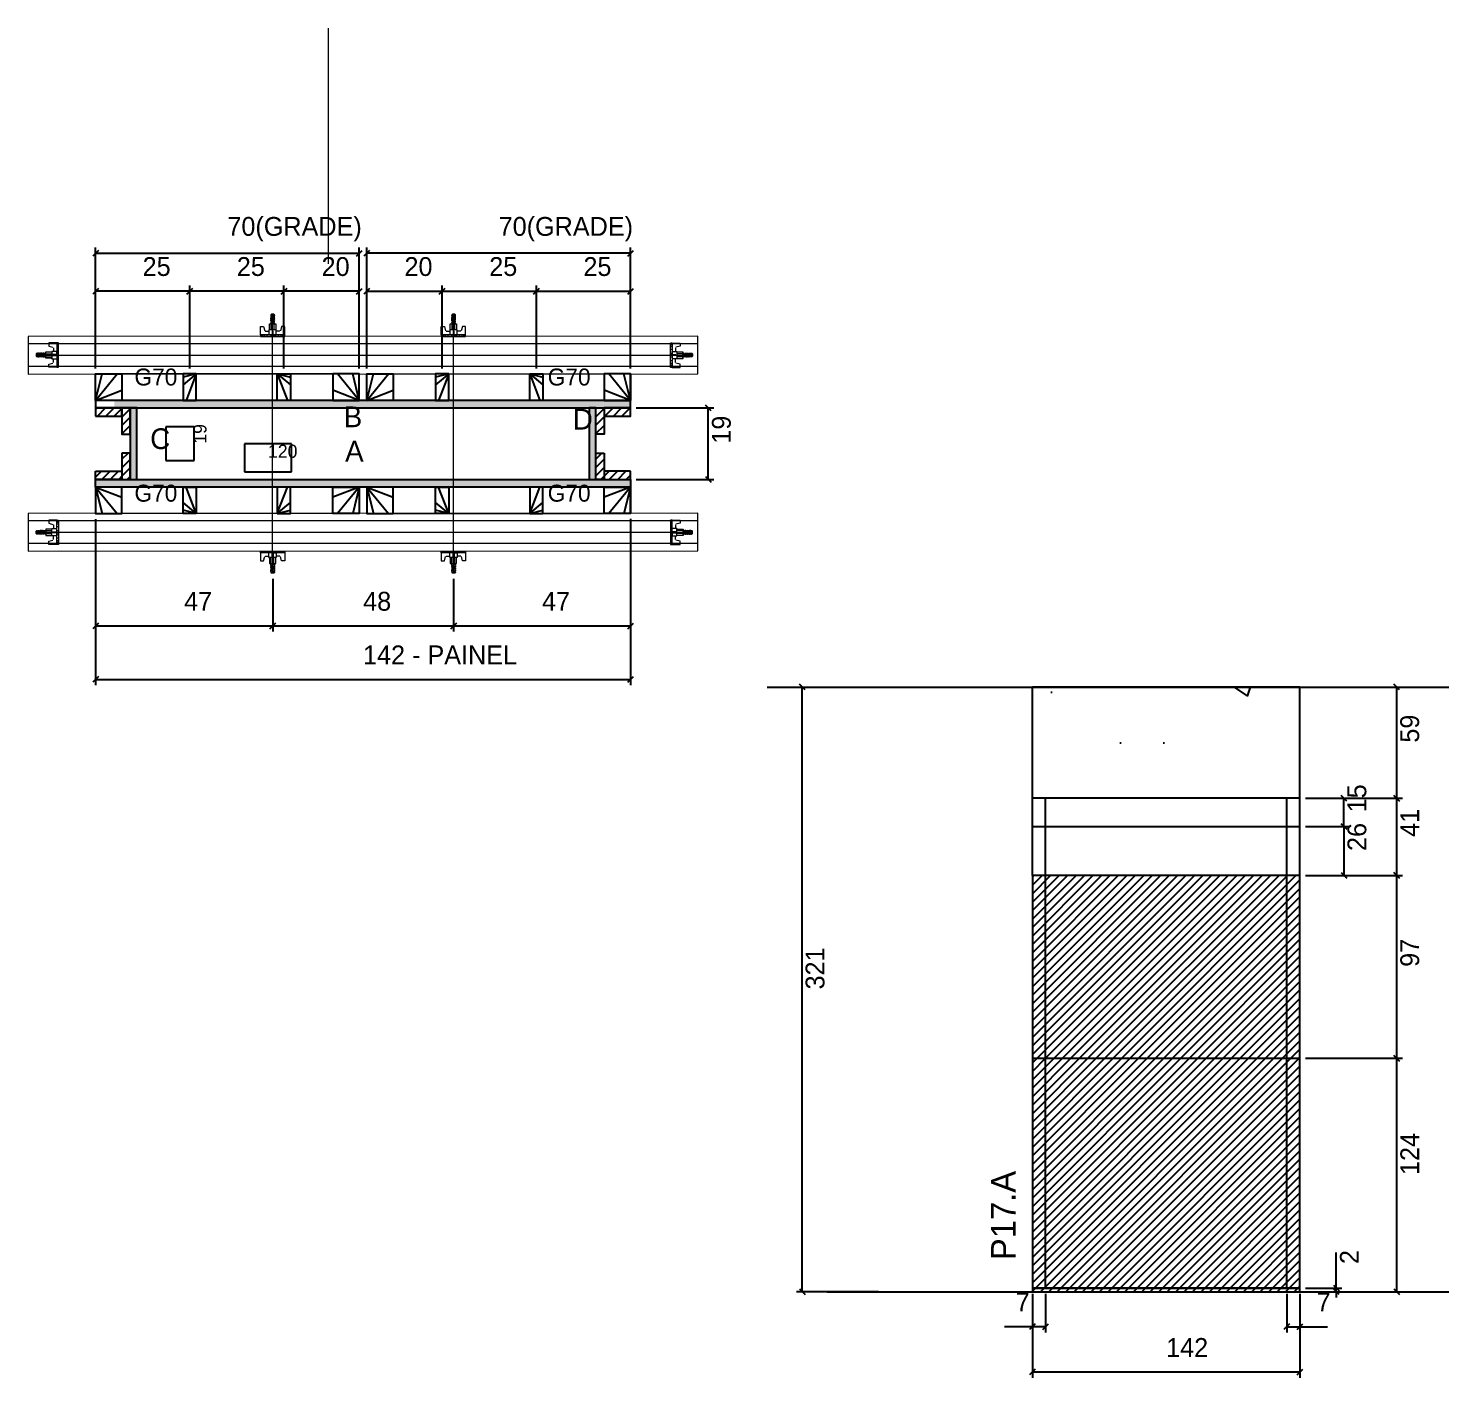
# Model space of a CAD drawing. Header units: metres. Extents: x 4452 to 5860, y 7548 to 8264.
# Drawn here: x 4452 to 5202, y 7548 to 8264 of the extents above; entities that cross this region are included whole.
import ezdxf

# ---------------------------------------------------------------- set-up
doc = ezdxf.new("R2010")
doc.units = ezdxf.units.M
for name, color, linetype in [('CHAPA', 7, 'Continuous'), ('COTA', 7, 'Continuous'), ('Hachura', 7, 'Continuous'), ('Madeira', 7, 'Continuous'), ('MEIO_PONT', 7, 'Continuous'), ('NIVEL 2° PAV.', 7, 'Continuous'), ('Nível', 7, 'Continuous'), ('Painéis', 7, 'Continuous'), ('Perfil Metálico', 7, 'Continuous'), ('SARR_2.2x7', 7, 'Continuous'), ('SARRAFO', 7, 'Continuous'), ('Texto Seção', 7, 'Continuous'), ('TEXTO_GERAL', 7, 'Continuous')]:
    doc.layers.add(name, color=color, linetype=linetype)

msp = doc.modelspace()

# ---------------------------------------------------------------- hatches: boundary and pattern name
at = {"layer": 'COTA'}
h = msp.add_hatch(dxfattribs=at)
h.set_pattern_fill('AR-CONC')
h.paths.add_polyline_path([(4985.03, 7914.52), (4985.03, 7855.52), (5127.03, 7855.52), (5127.03, 7914.52), (4985.03, 7914.52)])
at = {"layer": 'Hachura'}
h = msp.add_hatch(dxfattribs=at)
h.set_pattern_fill('ANSI31')
h.paths.add_polyline_path([(4501.69, 8062.72), (4501.69, 8058.32), (4487.69, 8058.32), (4487.69, 8062.72), (4501.69, 8062.72)])
h = msp.add_hatch(color=7, dxfattribs=at)
h.dxf.hatch_style = 1
h.paths.add_polyline_path([(4771.69, 8062.72), (4771.69, 8066.72), (4497.69, 8066.72), (4497.69, 8062.72), (4771.69, 8062.72)])
h = msp.add_hatch(dxfattribs=at)
h.set_pattern_fill('ANSI31')
h.paths.add_polyline_path([(4506.09, 8048.72), (4501.69, 8048.72), (4501.69, 8062.72), (4506.09, 8062.72), (4506.09, 8048.72)])
h = msp.add_hatch(color=7, dxfattribs=at)
h.dxf.hatch_style = 1
h.paths.add_polyline_path([(4506.09, 8024.72), (4509.69, 8024.72), (4509.69, 8062.72), (4506.09, 8062.72), (4506.09, 8024.72)])
h = msp.add_hatch(color=7, dxfattribs=at)
h.dxf.hatch_style = 1
h.paths.add_polyline_path([(4749.69, 8024.72), (4753.29, 8024.72), (4753.29, 8062.72), (4749.69, 8062.72), (4749.69, 8024.72)])
h = msp.add_hatch(dxfattribs=at)
h.set_pattern_fill('ANSI31')
h.paths.add_polyline_path([(4753.29, 8048.72), (4757.69, 8048.72), (4757.69, 8062.72), (4753.29, 8062.72), (4753.29, 8048.72)])
h = msp.add_hatch(dxfattribs=at)
h.set_pattern_fill('ANSI31')
h.paths.add_polyline_path([(4771.69, 8062.72), (4771.69, 8058.32), (4757.69, 8058.32), (4757.69, 8062.72), (4771.69, 8062.72)])
h = msp.add_hatch(dxfattribs=at)
h.set_pattern_fill('ANSI31')
h.paths.add_polyline_path([(4506.09, 8024.72), (4501.69, 8024.72), (4501.69, 8038.72), (4506.09, 8038.72), (4506.09, 8024.72)])
h = msp.add_hatch(dxfattribs=at)
h.set_pattern_fill('ANSI31')
h.paths.add_polyline_path([(4753.29, 8024.72), (4757.69, 8024.72), (4757.69, 8038.72), (4753.29, 8038.72), (4753.29, 8024.72)])
h = msp.add_hatch(dxfattribs=at)
h.set_pattern_fill('ANSI31')
h.paths.add_polyline_path([(4501.69, 8024.72), (4501.69, 8029.12), (4487.69, 8029.12), (4487.69, 8024.72), (4501.69, 8024.72)])
h = msp.add_hatch(color=7, dxfattribs=at)
h.dxf.hatch_style = 1
h.paths.add_polyline_path([(4771.69, 8024.72), (4771.69, 8020.72), (4487.69, 8020.72), (4487.69, 8024.72), (4771.69, 8024.72)])
h = msp.add_hatch(dxfattribs=at)
h.set_pattern_fill('ANSI31')
h.paths.add_polyline_path([(4757.69, 8024.72), (4757.69, 8029.12), (4771.69, 8029.12), (4771.69, 8024.72), (4757.69, 8024.72)])
h = msp.add_hatch(dxfattribs=at)
h.set_pattern_fill('ANSI31')
h.paths.add_polyline_path([(5127.03, 7717.52), (5127.03, 7814.52), (4985.03, 7814.52), (4985.03, 7717.52), (5127.03, 7717.52)])
h = msp.add_hatch(dxfattribs=at)
h.set_pattern_fill('ANSI31')
h.paths.add_polyline_path([(5127.03, 7717.52), (4985.03, 7717.52), (4985.03, 7593.52), (5127.03, 7593.52), (5127.03, 7717.52)])

# ---------------------------------------------------------------- linework, layer by layer
at = {"layer": 'CHAPA', "color": 1, "lineweight": 25}
for points in [[(4771.69, 8062.72), (4771.69, 8066.72), (4487.69, 8066.72), (4487.69, 8062.72)], [(4506.09, 8024.72), (4509.69, 8024.72), (4509.69, 8062.72), (4506.09, 8062.72)], [(4749.69, 8024.72), (4753.29, 8024.72), (4753.29, 8062.72), (4749.69, 8062.72)], [(4771.69, 8024.72), (4771.69, 8020.72), (4487.69, 8020.72), (4487.69, 8024.72)]]:
    msp.add_lwpolyline(points, close=True, dxfattribs=at)
at = {"layer": 'COTA', "color": 0, "lineweight": 25}
for p, q in [((4489.19, 8146.34), (4486.19, 8143.34)), ((4626.19, 8143.34), (4629.19, 8146.34)), ((4633.19, 8146.34), (4630.19, 8143.34)), ((4770.19, 8143.34), (4773.19, 8146.34)), ((4489.19, 8126.15), (4486.19, 8123.15)), ((4539.19, 8126.15), (4536.19, 8123.15)), ((4536.19, 8123.15), (4539.19, 8126.15)), ((4589.19, 8126.15), (4586.19, 8123.15)), ((4586.19, 8123.15), (4589.19, 8126.15)), ((4626.19, 8123.15), (4629.19, 8126.15)), ((4633.19, 8126.15), (4630.19, 8123.15)), ((4670.19, 8123.15), (4673.19, 8126.15)), ((4673.19, 8126.15), (4670.19, 8123.15)), ((4720.19, 8123.15), (4723.19, 8126.15)), ((4723.19, 8126.15), (4720.19, 8123.15)), ((4770.19, 8123.15), (4773.19, 8126.15)), ((4814.49, 8061.22), (4811.49, 8064.22)), ((4811.49, 8026.22), (4814.49, 8023.22)), ((4489.19, 7948.48), (4486.19, 7945.48)), ((4580.26, 7945.48), (4583.26, 7948.48)), ((4583.26, 7948.48), (4580.26, 7945.48)), ((4679.26, 7948.48), (4676.26, 7945.48)), ((4676.26, 7945.48), (4679.26, 7948.48)), ((4770.19, 7945.48), (4773.19, 7948.48)), ((4489.19, 7920.06), (4486.19, 7917.06)), ((4770.19, 7917.06), (4773.19, 7920.06)), ((5179.95, 7913.02), (5176.95, 7916.02)), ((5176.95, 7857.02), (5179.95, 7854.02)), ((5179.95, 7813.02), (5176.95, 7816.02)), ((5176.95, 7719.02), (5179.95, 7716.02)), ((5179.95, 7716.02), (5176.95, 7719.02)), ((5144.79, 7597.02), (5147.79, 7594.02)), ((5147.79, 7592.02), (5144.79, 7595.02)), ((5176.95, 7595.02), (5179.95, 7592.02)), ((4986.53, 7576.51), (4983.53, 7573.51)), ((4990.53, 7573.51), (4993.53, 7576.51)), ((5121.53, 7576.51), (5118.53, 7573.51)), ((5125.53, 7573.51), (5128.53, 7576.51)), ((4986.53, 7552.41), (4983.53, 7549.41)), ((5125.53, 7549.41), (5128.53, 7552.41))]:
    msp.add_line(p, q, dxfattribs=at)
at = {"layer": 'COTA', "color": 241, "lineweight": 25}
for p, q in [((4487.69, 8083.71), (4487.69, 8147.84)), ((4487.69, 8144.84), (4627.69, 8144.84)), ((4627.69, 8083.69), (4627.69, 8147.84)), ((4631.69, 8083.69), (4631.69, 8147.84)), ((4771.69, 8144.84), (4631.69, 8144.84)), ((4771.69, 8083.71), (4771.69, 8147.84)), ((4487.69, 8083.71), (4487.69, 8127.65)), ((4537.69, 8124.65), (4487.69, 8124.65)), ((4537.69, 8083.72), (4537.69, 8127.65)), ((4537.69, 8083.72), (4537.69, 8127.65)), ((4587.69, 8124.65), (4537.69, 8124.65)), ((4587.69, 8083.72), (4587.69, 8127.65)), ((4587.69, 8083.72), (4587.69, 8127.65)), ((4627.69, 8124.65), (4587.69, 8124.65)), ((4627.69, 8083.72), (4627.69, 8127.65)), ((4631.69, 8083.72), (4631.69, 8127.65)), ((4631.69, 8124.65), (4671.69, 8124.65)), ((4671.69, 8083.72), (4671.69, 8127.65)), ((4671.69, 8083.72), (4671.69, 8127.65)), ((4671.69, 8124.65), (4721.69, 8124.65)), ((4721.69, 8083.72), (4721.69, 8127.65)), ((4721.69, 8083.72), (4721.69, 8127.65)), ((4721.69, 8124.65), (4771.69, 8124.65)), ((4771.69, 8083.71), (4771.69, 8127.65)), ((4774.69, 8062.72), (4815.99, 8062.72)), ((4812.99, 8024.72), (4812.99, 8062.72)), ((4774.69, 8024.72), (4815.99, 8024.72)), ((4487.69, 8003.73), (4487.69, 7915.56)), ((4487.69, 8003.72), (4487.69, 7943.98)), ((4771.69, 8003.77), (4771.69, 7915.56)), ((4771.69, 8003.72), (4771.69, 7943.98)), ((4581.76, 7971.95), (4581.76, 7943.98)), ((4581.76, 7971.95), (4581.76, 7943.98)), ((4677.76, 7971.95), (4677.76, 7943.98)), ((4677.76, 7971.95), (4677.76, 7943.98)), ((4487.69, 7946.98), (4581.76, 7946.98)), ((4581.76, 7946.98), (4677.76, 7946.98)), ((4677.76, 7946.98), (4771.69, 7946.98)), ((4487.69, 7918.56), (4771.69, 7918.56)), ((5127.03, 7914.52), (4985.03, 7914.52)), ((4985.03, 7855.52), (4985.03, 7914.52)), ((5127.03, 7855.52), (5127.03, 7914.52))]:
    msp.add_line(p, q, dxfattribs=at)
at = {"layer": 'COTA', "color": 180, "lineweight": 25}
for p, q in [((4540.09, 8052.72), (4525.09, 8052.72)), ((4525.09, 8052.72), (4525.09, 8034.72)), ((4540.09, 8034.72), (4540.09, 8052.72)), ((4591.75, 8043.72), (4566.75, 8043.72)), ((4566.75, 8043.72), (4566.75, 8028.72)), ((4591.75, 8028.72), (4591.75, 8043.72)), ((4525.09, 8034.72), (4540.09, 8034.72)), ((4566.75, 8028.72), (4591.75, 8028.72))]:
    msp.add_line(p, q, dxfattribs=at)
at = {"layer": 'COTA', "color": 4, "lineweight": 25}
for p, q in [((5130.03, 7914.52), (5181.45, 7914.52)), ((5178.45, 7855.52), (5178.45, 7914.52)), ((5130.03, 7855.52), (5181.45, 7855.52)), ((5130.03, 7814.52), (5181.45, 7814.52)), ((5178.45, 7717.52), (5178.45, 7814.52)), ((5130.03, 7717.52), (5181.45, 7717.52)), ((5130.03, 7717.52), (5181.45, 7717.52)), ((5178.45, 7593.52), (5178.45, 7717.52)), ((5146.29, 7595.52), (5146.29, 7614.33)), ((4985.03, 7592.52), (4985.03, 7547.91)), ((4985.03, 7590.52), (4985.03, 7572.01)), ((4992.03, 7592.52), (4992.03, 7572.01)), ((5120.03, 7592.52), (5120.03, 7572.01)), ((5127.03, 7592.52), (5127.03, 7547.91)), ((5127.03, 7590.52), (5127.03, 7572.01)), ((5130.03, 7595.52), (5149.29, 7595.52)), ((5130.03, 7593.52), (5149.29, 7593.52)), ((5130.03, 7593.52), (5181.45, 7593.52)), ((5146.29, 7593.52), (5146.29, 7595.52)), ((5146.29, 7593.52), (5146.29, 7590.52)), ((4985.03, 7575.01), (4970.3, 7575.01)), ((4992.03, 7575.01), (4985.03, 7575.01)), ((5120.03, 7575.01), (5127.03, 7575.01)), ((5127.03, 7575.01), (5141.76, 7575.01)), ((5127.03, 7550.91), (4985.03, 7550.91))]:
    msp.add_line(p, q, dxfattribs=at)
at = {"layer": 'Hachura', "color": 0, "lineweight": 9}
for p, q in [((4575.23, 8101.59), (4575.23, 8105.85)), ((4575.23, 8105.85), (4576.91, 8105.85)), ((4576.91, 8105.85), (4577.49, 8103.64)), ((4580.01, 8107.4), (4583.36, 8107.4)), ((4580.01, 8104.17), (4580.01, 8107.4)), ((4580.01, 8107.33), (4583.36, 8107.33)), ((4581.3, 8112.17), (4580.62, 8111.83)), ((4582.79, 8111.75), (4580.62, 8110.67)), ((4582.79, 8110.59), (4580.62, 8109.51)), ((4582.79, 8109.43), (4580.62, 8108.35)), ((4580.68, 8111.6), (4581.81, 8112.17)), ((4580.68, 8110.44), (4582.82, 8111.51)), ((4580.68, 8109.28), (4582.82, 8110.35)), ((4580.68, 8108.12), (4582.82, 8109.19)), ((4580.78, 8112.17), (4581.1, 8112.49)), ((4581.04, 8112.17), (4580.78, 8112.04)), ((4580.78, 8111.52), (4582.07, 8112.17)), ((4580.78, 8112.17), (4582.72, 8112.17)), ((4582.71, 8111.85), (4580.78, 8110.88)), ((4582.71, 8111.85), (4580.78, 8110.88)), ((4580.78, 8111.52), (4580.78, 8110.88)), ((4580.78, 8110.36), (4582.71, 8111.33)), ((4582.71, 8110.69), (4580.78, 8109.72)), ((4580.78, 8109.72), (4580.78, 8110.36)), ((4580.78, 8109.2), (4582.71, 8110.17)), ((4582.71, 8109.53), (4580.78, 8108.56)), ((4580.78, 8108.99), (4580.78, 8109.2)), ((4580.78, 8108.04), (4582.71, 8109.01)), ((4580.78, 8108.99), (4580.78, 8108.56)), ((4582.71, 8108.36), (4580.78, 8107.4)), ((4580.78, 8108.04), (4580.78, 8107.4)), ((4580.78, 8107.4), (4580.78, 8104.17)), ((4582.39, 8112.49), (4581.1, 8112.49)), ((4581.55, 8107.4), (4582.82, 8108.03)), ((4581.81, 8107.4), (4582.71, 8107.85)), ((4582.33, 8107.4), (4582.33, 8104.17)), ((4582.72, 8112.17), (4582.39, 8112.49)), ((4582.71, 8111.85), (4582.71, 8112.17)), ((4582.71, 8110.69), (4582.71, 8111.33)), ((4582.71, 8109.53), (4582.71, 8110.17)), ((4582.71, 8109.96), (4582.71, 8110.17)), ((4582.71, 8108.36), (4582.71, 8109.01)), ((4582.71, 8107.4), (4582.71, 8107.85)), ((4583.36, 8107.4), (4583.36, 8104.17)), ((4586.45, 8105.85), (4585.87, 8103.64)), ((4588.13, 8105.85), (4586.45, 8105.85)), ((4588.13, 8100.69), (4588.13, 8105.83)), ((4671.23, 8101.59), (4671.23, 8105.85)), ((4671.23, 8105.85), (4672.91, 8105.85)), ((4672.91, 8105.85), (4673.49, 8103.64)), ((4676.01, 8107.4), (4679.36, 8107.4)), ((4676.01, 8104.17), (4676.01, 8107.4)), ((4676.01, 8107.33), (4679.36, 8107.33)), ((4677.3, 8112.17), (4676.62, 8111.83)), ((4678.79, 8111.75), (4676.62, 8110.67)), ((4678.79, 8110.59), (4676.62, 8109.51)), ((4678.79, 8109.43), (4676.62, 8108.35)), ((4676.68, 8111.6), (4677.81, 8112.17)), ((4676.68, 8110.44), (4678.82, 8111.51)), ((4676.68, 8109.28), (4678.82, 8110.35)), ((4676.68, 8108.12), (4678.82, 8109.19)), ((4676.78, 8112.17), (4677.1, 8112.49)), ((4677.04, 8112.17), (4676.78, 8112.04)), ((4676.78, 8111.52), (4678.07, 8112.17)), ((4676.78, 8112.17), (4678.72, 8112.17)), ((4678.71, 8111.85), (4676.78, 8110.88)), ((4678.71, 8111.85), (4676.78, 8110.88)), ((4676.78, 8111.52), (4676.78, 8110.88)), ((4676.78, 8110.36), (4678.71, 8111.33)), ((4678.71, 8110.69), (4676.78, 8109.72)), ((4676.78, 8109.72), (4676.78, 8110.36)), ((4676.78, 8109.2), (4678.71, 8110.17)), ((4678.71, 8109.53), (4676.78, 8108.56)), ((4676.78, 8108.99), (4676.78, 8109.2)), ((4676.78, 8108.04), (4678.71, 8109.01)), ((4676.78, 8108.99), (4676.78, 8108.56)), ((4678.71, 8108.36), (4676.78, 8107.4)), ((4676.78, 8108.04), (4676.78, 8107.4)), ((4676.78, 8107.4), (4676.78, 8104.17)), ((4678.39, 8112.49), (4677.1, 8112.49)), ((4677.55, 8107.4), (4678.82, 8108.03)), ((4677.81, 8107.4), (4678.71, 8107.85)), ((4678.33, 8107.4), (4678.33, 8104.17)), ((4678.72, 8112.17), (4678.39, 8112.49)), ((4678.71, 8111.85), (4678.71, 8112.17)), ((4678.71, 8110.69), (4678.71, 8111.33)), ((4678.71, 8109.53), (4678.71, 8110.17)), ((4678.71, 8109.96), (4678.71, 8110.17)), ((4678.71, 8108.36), (4678.71, 8109.01)), ((4678.71, 8107.4), (4678.71, 8107.85)), ((4679.36, 8107.4), (4679.36, 8104.17)), ((4682.45, 8105.85), (4681.87, 8103.64)), ((4684.13, 8105.85), (4682.45, 8105.85)), ((4684.13, 8100.69), (4684.13, 8105.83)), ((4588.13, 8101.59), (4575.23, 8101.59)), ((4575.23, 8101.59), (4575.23, 8100.69)), ((4575.23, 8100.69), (4588.13, 8100.69)), ((4575.37, 8101.61), (4575.37, 8100.68)), ((4575.58, 8101.61), (4575.58, 8100.68)), ((4575.92, 8101.61), (4575.92, 8100.68)), ((4576.19, 8100.69), (4584, 8100.69)), ((4576.38, 8101.61), (4576.38, 8100.68)), ((4577.22, 8101.61), (4577.22, 8100.68)), ((4577.8, 8103.4), (4579.75, 8103.4)), ((4578.66, 8101.61), (4578.66, 8100.69)), ((4583.62, 8104.17), (4579.75, 8104.17)), ((4579.75, 8104.17), (4579.75, 8101.59)), ((4579.75, 8104.17), (4580.01, 8104.17)), ((4579.75, 8104.17), (4580.01, 8104.17)), ((4580.71, 8101.47), (4580.71, 8101.03)), ((4581.48, 8103.59), (4581.48, 8101.59)), ((4581.68, 8101.59), (4583.62, 8101.59)), ((4581.69, 8101.59), (4581.69, 8100.69)), ((4581.99, 8101.59), (4581.99, 8103.59)), ((4582.97, 8101.59), (4582.33, 8101.59)), ((4582.64, 8101.27), (4582.64, 8101.48)), ((4582.64, 8100.84), (4582.64, 8101.27)), ((4588.13, 8101.59), (4582.97, 8101.59)), ((4583.62, 8101.59), (4583.62, 8104.17)), ((4585.56, 8103.4), (4583.62, 8103.4)), ((4584.72, 8101.61), (4584.72, 8100.68)), ((4586.14, 8101.61), (4586.14, 8100.68)), ((4586.98, 8101.61), (4586.98, 8100.68)), ((4587.44, 8101.61), (4587.44, 8100.68)), ((4587.78, 8101.61), (4587.78, 8100.68)), ((4587.99, 8101.61), (4587.99, 8100.68)), ((4684.13, 8101.59), (4671.23, 8101.59)), ((4671.23, 8101.59), (4671.23, 8100.69)), ((4671.23, 8100.69), (4684.13, 8100.69)), ((4671.37, 8101.61), (4671.37, 8100.68)), ((4671.58, 8101.61), (4671.58, 8100.68)), ((4671.92, 8101.61), (4671.92, 8100.68)), ((4672.19, 8100.69), (4680, 8100.69)), ((4672.38, 8101.61), (4672.38, 8100.68)), ((4673.22, 8101.61), (4673.22, 8100.68)), ((4673.8, 8103.4), (4675.75, 8103.4)), ((4674.66, 8101.61), (4674.66, 8100.69)), ((4679.62, 8104.17), (4675.75, 8104.17)), ((4675.75, 8104.17), (4675.75, 8101.59)), ((4675.75, 8104.17), (4676.01, 8104.17)), ((4675.75, 8104.17), (4676.01, 8104.17)), ((4676.71, 8101.47), (4676.71, 8101.03)), ((4677.48, 8103.59), (4677.48, 8101.59)), ((4677.68, 8101.59), (4679.62, 8101.59)), ((4677.69, 8101.59), (4677.69, 8100.69)), ((4677.99, 8101.59), (4677.99, 8103.59)), ((4678.97, 8101.59), (4678.33, 8101.59)), ((4678.64, 8101.27), (4678.64, 8101.48)), ((4678.64, 8100.84), (4678.64, 8101.27)), ((4684.13, 8101.59), (4678.97, 8101.59)), ((4679.62, 8101.59), (4679.62, 8104.17)), ((4681.56, 8103.4), (4679.62, 8103.4)), ((4680.72, 8101.61), (4680.72, 8100.68)), ((4682.14, 8101.61), (4682.14, 8100.68)), ((4682.98, 8101.61), (4682.98, 8100.68)), ((4683.44, 8101.61), (4683.44, 8100.68)), ((4683.78, 8101.61), (4683.78, 8100.68)), ((4683.99, 8101.61), (4683.99, 8100.68)), ((4456.53, 8091.76), (4456.2, 8091.43)), ((4456.2, 8091.43), (4456.2, 8090.14)), ((4456.53, 8089.82), (4456.53, 8091.76)), ((4456.85, 8091.75), (4456.53, 8091.75)), ((4457.17, 8089.82), (4456.53, 8091.11)), ((4457.09, 8089.72), (4456.53, 8090.85)), ((4456.85, 8091.75), (4457.82, 8089.82)), ((4456.85, 8091.75), (4457.82, 8089.82)), ((4456.94, 8091.83), (4458.02, 8089.66)), ((4458.25, 8089.72), (4457.18, 8091.86)), ((4458.01, 8091.75), (4457.36, 8091.75)), ((4458.33, 8089.82), (4457.36, 8091.75)), ((4458.01, 8091.75), (4458.98, 8089.82)), ((4458.1, 8091.83), (4459.18, 8089.66)), ((4459.41, 8089.72), (4458.34, 8091.86)), ((4459.17, 8091.75), (4458.52, 8091.75)), ((4459.49, 8089.82), (4458.52, 8091.75)), ((4458.74, 8091.75), (4458.52, 8091.75)), ((4459.17, 8091.75), (4460.14, 8089.82)), ((4459.26, 8091.83), (4460.35, 8089.66)), ((4460.57, 8089.72), (4459.5, 8091.86)), ((4460.33, 8091.75), (4459.69, 8091.75)), ((4460.65, 8089.82), (4459.69, 8091.75)), ((4460.33, 8091.75), (4461.3, 8089.82)), ((4461.3, 8090.59), (4460.66, 8091.86)), ((4461.3, 8090.85), (4460.85, 8091.75)), ((4461.3, 8091.75), (4460.85, 8091.75)), ((4461.3, 8089.04), (4461.3, 8092.4)), ((4461.3, 8092.4), (4464.52, 8092.4)), ((4461.3, 8091.37), (4464.52, 8091.37)), ((4461.37, 8089.04), (4461.37, 8092.4)), ((4462.85, 8097.17), (4462.85, 8095.49)), ((4462.85, 8095.49), (4465.06, 8094.91)), ((4468.01, 8097.17), (4462.87, 8097.17)), ((4464.52, 8092.66), (4464.52, 8088.79)), ((4467.1, 8092.66), (4464.52, 8092.66)), ((4467.1, 8091.03), (4465.1, 8091.03)), ((4465.3, 8094.6), (4465.3, 8092.66)), ((4467.08, 8097.03), (4468.01, 8097.03)), ((4467.08, 8096.82), (4468.01, 8096.82)), ((4467.08, 8096.48), (4468.01, 8096.48)), ((4467.08, 8096.02), (4468.01, 8096.02)), ((4467.08, 8095.18), (4468.01, 8095.18)), ((4467.08, 8093.76), (4468.01, 8093.76)), ((4467.1, 8097.17), (4467.1, 8084.27)), ((4467.1, 8097.17), (4467.1, 8092.01)), ((4467.1, 8090.72), (4467.1, 8092.66)), ((4467.1, 8092.01), (4467.1, 8091.37)), ((4467.1, 8090.73), (4468.01, 8090.73)), ((4467.42, 8091.68), (4467.21, 8091.68)), ((4467.86, 8091.68), (4467.42, 8091.68)), ((4468.01, 8084.27), (4468.01, 8097.17)), ((4468.01, 8085.23), (4468.01, 8093.04)), ((4792.84, 8084.25), (4792.84, 8097.14)), ((4792.84, 8097.14), (4797.98, 8097.14)), ((4793.76, 8097.01), (4792.84, 8097.01)), ((4793.76, 8096.8), (4792.84, 8096.8)), ((4793.76, 8096.46), (4792.84, 8096.46)), ((4793.76, 8096), (4792.84, 8096)), ((4793.76, 8095.15), (4792.84, 8095.15)), ((4793.76, 8093.74), (4792.84, 8093.74)), ((4792.84, 8085.2), (4792.84, 8093.02)), ((4793.75, 8090.7), (4792.84, 8090.7)), ((4792.99, 8091.66), (4793.43, 8091.66)), ((4793.43, 8091.66), (4793.64, 8091.66)), ((4793.75, 8097.15), (4793.75, 8084.25)), ((4793.75, 8097.15), (4793.75, 8091.99)), ((4793.75, 8090.7), (4793.75, 8092.63)), ((4793.75, 8092.63), (4796.32, 8092.63)), ((4793.75, 8091.99), (4793.75, 8091.34)), ((4793.75, 8091.01), (4795.74, 8091.01)), ((4795.55, 8094.58), (4795.55, 8092.63)), ((4798, 8095.47), (4795.79, 8094.89)), ((4796.32, 8092.63), (4796.32, 8088.76)), ((4799.55, 8092.38), (4796.32, 8092.38)), ((4799.55, 8091.34), (4796.32, 8091.34)), ((4798, 8097.15), (4798, 8095.47)), ((4799.48, 8089.02), (4799.48, 8092.38)), ((4799.55, 8089.02), (4799.55, 8092.38)), ((4799.55, 8090.57), (4800.18, 8091.84)), ((4800.52, 8091.73), (4799.55, 8089.8)), ((4799.55, 8090.83), (4800, 8091.73)), ((4799.55, 8091.73), (4800, 8091.73)), ((4800.19, 8089.8), (4801.16, 8091.73)), ((4800.27, 8089.7), (4801.34, 8091.84)), ((4801.58, 8091.8), (4800.5, 8089.64)), ((4800.52, 8091.73), (4801.16, 8091.73)), ((4801.68, 8091.73), (4800.71, 8089.8)), ((4801.36, 8089.8), (4802.32, 8091.73)), ((4801.43, 8089.7), (4802.5, 8091.84)), ((4802.75, 8091.8), (4801.66, 8089.64)), ((4801.68, 8091.73), (4802.32, 8091.73)), ((4802.84, 8091.73), (4801.87, 8089.8)), ((4802.11, 8091.73), (4802.32, 8091.73)), ((4802.52, 8089.8), (4803.48, 8091.73)), ((4802.6, 8089.7), (4803.67, 8091.84)), ((4803.91, 8091.8), (4802.82, 8089.64)), ((4802.84, 8091.73), (4803.48, 8091.73)), ((4804, 8091.73), (4803.03, 8089.8)), ((4804, 8091.73), (4803.03, 8089.8)), ((4803.68, 8089.8), (4804.32, 8091.09)), ((4803.76, 8089.7), (4804.32, 8090.83)), ((4804, 8091.73), (4804.32, 8091.73)), ((4804.32, 8091.73), (4804.64, 8091.41)), ((4804.32, 8089.8), (4804.32, 8091.73)), ((4804.64, 8091.41), (4804.64, 8090.12)), ((4456.53, 8089.82), (4456.2, 8090.14)), ((4456.53, 8090.33), (4456.86, 8089.66)), ((4456.53, 8090.08), (4456.65, 8089.82)), ((4457.17, 8089.82), (4457.82, 8089.82)), ((4458.98, 8089.82), (4458.33, 8089.82)), ((4459.7, 8089.82), (4459.49, 8089.82)), ((4459.7, 8089.82), (4460.14, 8089.82)), ((4460.65, 8089.82), (4461.3, 8089.82)), ((4461.3, 8089.82), (4464.52, 8089.82)), ((4464.52, 8089.04), (4461.3, 8089.04)), ((4462.85, 8085.95), (4465.06, 8086.53)), ((4462.85, 8084.27), (4462.85, 8085.95)), ((4467.1, 8084.27), (4462.85, 8084.27)), ((4464.52, 8088.79), (4464.52, 8089.04)), ((4464.52, 8088.79), (4464.52, 8089.04)), ((4464.52, 8088.79), (4467.1, 8088.79)), ((4465.1, 8090.52), (4467.1, 8090.52)), ((4465.3, 8086.84), (4465.3, 8088.79)), ((4467.08, 8087.7), (4468.01, 8087.7)), ((4467.08, 8086.26), (4468.01, 8086.26)), ((4467.08, 8085.42), (4468.01, 8085.42)), ((4467.08, 8084.96), (4468.01, 8084.96)), ((4467.08, 8084.62), (4468.01, 8084.62)), ((4467.08, 8084.41), (4468.01, 8084.41)), ((4467.1, 8084.27), (4468.01, 8084.27)), ((4467.23, 8089.75), (4467.66, 8089.75)), ((4793.76, 8087.67), (4792.84, 8087.67)), ((4793.76, 8086.24), (4792.84, 8086.24)), ((4793.76, 8085.4), (4792.84, 8085.4)), ((4793.76, 8084.93), (4792.84, 8084.93)), ((4793.76, 8084.6), (4792.84, 8084.6)), ((4793.76, 8084.39), (4792.84, 8084.39)), ((4793.75, 8084.25), (4792.84, 8084.25)), ((4793.62, 8089.72), (4793.19, 8089.72)), ((4795.74, 8090.49), (4793.75, 8090.49)), ((4796.32, 8088.76), (4793.75, 8088.76)), ((4793.75, 8084.25), (4798, 8084.25)), ((4795.55, 8086.82), (4795.55, 8088.77)), ((4798, 8085.93), (4795.79, 8086.51)), ((4799.55, 8089.8), (4796.32, 8089.8)), ((4796.32, 8089.02), (4799.55, 8089.02)), ((4796.32, 8088.76), (4796.32, 8089.02)), ((4796.32, 8088.76), (4796.32, 8089.02)), ((4798, 8084.25), (4798, 8085.93)), ((4800.19, 8089.8), (4799.55, 8089.8)), ((4801.14, 8089.8), (4800.71, 8089.8)), ((4801.14, 8089.8), (4801.36, 8089.8)), ((4801.87, 8089.8), (4802.52, 8089.8)), ((4803.68, 8089.8), (4803.03, 8089.8)), ((4804.32, 8090.31), (4803.98, 8089.64)), ((4804.32, 8090.05), (4804.19, 8089.8)), ((4804.32, 8089.8), (4804.64, 8090.12)), ((4467.1, 8003.17), (4462.85, 8003.17)), ((4462.85, 8003.17), (4462.85, 8001.49)), ((4462.85, 8001.49), (4465.06, 8000.91)), ((4467.08, 8003.03), (4468.01, 8003.03)), ((4467.08, 8002.82), (4468.01, 8002.82)), ((4467.08, 8002.48), (4468.01, 8002.48)), ((4467.08, 8002.02), (4468.01, 8002.02)), ((4467.08, 8001.17), (4468.01, 8001.17)), ((4467.1, 7990.27), (4467.1, 8003.17)), ((4467.1, 8003.17), (4468.01, 8003.17)), ((4468.01, 8003.17), (4468.01, 7990.27)), ((4468.01, 8002.21), (4468.01, 7994.4)), ((4792.84, 8003.19), (4792.84, 7990.29)), ((4793.75, 8003.19), (4792.84, 8003.19)), ((4793.76, 8003.05), (4792.84, 8003.05)), ((4793.76, 8002.84), (4792.84, 8002.84)), ((4793.76, 8002.5), (4792.84, 8002.5)), ((4792.84, 8002.24), (4792.84, 7994.42)), ((4793.76, 8002.04), (4792.84, 8002.04)), ((4793.76, 8001.2), (4792.84, 8001.2)), ((4793.75, 7990.29), (4793.75, 8003.19)), ((4793.75, 8003.19), (4798, 8003.19)), ((4798, 8001.51), (4795.79, 8000.93)), ((4798, 8003.19), (4798, 8001.51)), ((4456.53, 7997.62), (4456.2, 7997.3)), ((4456.2, 7996.01), (4456.2, 7997.3)), ((4456.53, 7995.68), (4456.2, 7996.01)), ((4456.53, 7997.1), (4456.86, 7997.78)), ((4457.09, 7997.72), (4456.53, 7996.59)), ((4456.53, 7997.36), (4456.65, 7997.62)), ((4457.17, 7997.62), (4456.53, 7996.33)), ((4456.53, 7997.62), (4456.53, 7995.68)), ((4456.85, 7995.68), (4456.53, 7995.68)), ((4456.85, 7995.68), (4457.82, 7997.62)), ((4456.85, 7995.68), (4457.82, 7997.62)), ((4456.94, 7995.61), (4458.02, 7997.78)), ((4457.17, 7997.62), (4457.82, 7997.62)), ((4458.25, 7997.72), (4457.18, 7995.58)), ((4458.33, 7997.62), (4457.36, 7995.68)), ((4458.01, 7995.68), (4457.36, 7995.68)), ((4458.01, 7995.68), (4458.98, 7997.62)), ((4458.1, 7995.61), (4459.18, 7997.78)), ((4458.98, 7997.62), (4458.33, 7997.62)), ((4459.41, 7997.72), (4458.34, 7995.58)), ((4459.49, 7997.62), (4458.52, 7995.68)), ((4459.17, 7995.68), (4458.52, 7995.68)), ((4458.74, 7995.68), (4458.52, 7995.68)), ((4459.17, 7995.68), (4460.14, 7997.62)), ((4459.26, 7995.61), (4460.35, 7997.78)), ((4459.7, 7997.62), (4459.49, 7997.62)), ((4460.57, 7997.72), (4459.5, 7995.58)), ((4460.65, 7997.62), (4459.69, 7995.68)), ((4460.33, 7995.68), (4459.69, 7995.68)), ((4459.7, 7997.62), (4460.14, 7997.62)), ((4460.33, 7995.68), (4461.3, 7997.62)), ((4460.65, 7997.62), (4461.3, 7997.62)), ((4461.3, 7996.85), (4460.66, 7995.58)), ((4461.3, 7996.59), (4460.85, 7995.68)), ((4461.3, 7995.68), (4460.85, 7995.68)), ((4461.3, 7998.39), (4461.3, 7995.04)), ((4464.52, 7998.39), (4461.3, 7998.39)), ((4461.3, 7997.62), (4464.52, 7997.62)), ((4461.3, 7996.07), (4464.52, 7996.07)), ((4461.3, 7995.04), (4464.52, 7995.04)), ((4461.37, 7998.39), (4461.37, 7995.04)), ((4464.52, 7994.78), (4464.52, 7998.65)), ((4464.52, 7998.65), (4467.1, 7998.65)), ((4464.52, 7998.65), (4464.52, 7998.39)), ((4464.52, 7998.65), (4464.52, 7998.39)), ((4467.1, 7994.78), (4464.52, 7994.78)), ((4465.1, 7996.92), (4467.1, 7996.92)), ((4467.1, 7996.4), (4465.1, 7996.4)), ((4465.3, 8000.6), (4465.3, 7998.65)), ((4465.3, 7992.84), (4465.3, 7994.78)), ((4467.08, 7999.74), (4468.01, 7999.74)), ((4467.08, 7993.68), (4468.01, 7993.68)), ((4467.1, 7996.72), (4467.1, 7994.78)), ((4467.1, 7996.71), (4468.01, 7996.71)), ((4467.1, 7995.43), (4467.1, 7996.07)), ((4467.1, 7990.27), (4467.1, 7995.43)), ((4467.42, 7995.76), (4467.21, 7995.76)), ((4467.23, 7997.69), (4467.66, 7997.69)), ((4467.86, 7995.76), (4467.42, 7995.76)), ((4793.76, 7999.77), (4792.84, 7999.77)), ((4793.75, 7996.73), (4792.84, 7996.73)), ((4793.76, 7993.7), (4792.84, 7993.7)), ((4792.99, 7995.78), (4793.43, 7995.78)), ((4793.62, 7997.72), (4793.19, 7997.72)), ((4793.43, 7995.78), (4793.64, 7995.78)), ((4796.32, 7998.67), (4793.75, 7998.67)), ((4795.74, 7996.94), (4793.75, 7996.94)), ((4793.75, 7996.74), (4793.75, 7994.81)), ((4793.75, 7996.43), (4795.74, 7996.43)), ((4793.75, 7995.45), (4793.75, 7996.09)), ((4793.75, 7990.29), (4793.75, 7995.45)), ((4793.75, 7994.81), (4796.32, 7994.81)), ((4795.55, 8000.62), (4795.55, 7998.67)), ((4795.55, 7992.86), (4795.55, 7994.81)), ((4796.32, 7994.81), (4796.32, 7998.67)), ((4796.32, 7998.67), (4796.32, 7998.42)), ((4796.32, 7998.67), (4796.32, 7998.42)), ((4796.32, 7998.42), (4799.55, 7998.42)), ((4799.55, 7997.64), (4796.32, 7997.64)), ((4799.55, 7996.09), (4796.32, 7996.09)), ((4799.55, 7995.06), (4796.32, 7995.06)), ((4799.48, 7998.42), (4799.48, 7995.06)), ((4799.55, 7998.42), (4799.55, 7995.06)), ((4800.19, 7997.64), (4799.55, 7997.64)), ((4800.52, 7995.71), (4799.55, 7997.64)), ((4799.55, 7996.87), (4800.18, 7995.6)), ((4799.55, 7996.61), (4800, 7995.71)), ((4799.55, 7995.71), (4800, 7995.71)), ((4800.19, 7997.64), (4801.16, 7995.71)), ((4800.27, 7997.74), (4801.34, 7995.6)), ((4801.58, 7995.64), (4800.5, 7997.8)), ((4800.52, 7995.71), (4801.16, 7995.71)), ((4801.14, 7997.64), (4800.71, 7997.64)), ((4801.68, 7995.71), (4800.71, 7997.64)), ((4801.14, 7997.64), (4801.36, 7997.64)), ((4801.36, 7997.64), (4802.32, 7995.71)), ((4801.43, 7997.74), (4802.5, 7995.6)), ((4802.75, 7995.64), (4801.66, 7997.8)), ((4801.68, 7995.71), (4802.32, 7995.71)), ((4801.87, 7997.64), (4802.52, 7997.64)), ((4802.84, 7995.71), (4801.87, 7997.64)), ((4802.11, 7995.71), (4802.32, 7995.71)), ((4802.52, 7997.64), (4803.48, 7995.71)), ((4802.6, 7997.74), (4803.67, 7995.6)), ((4803.91, 7995.64), (4802.82, 7997.8)), ((4802.84, 7995.71), (4803.48, 7995.71)), ((4804, 7995.71), (4803.03, 7997.64)), ((4803.68, 7997.64), (4803.03, 7997.64)), ((4804, 7995.71), (4803.03, 7997.64)), ((4803.68, 7997.64), (4804.32, 7996.35)), ((4803.76, 7997.74), (4804.32, 7996.61)), ((4804.32, 7997.13), (4803.98, 7997.8)), ((4804, 7995.71), (4804.32, 7995.71)), ((4804.32, 7997.39), (4804.19, 7997.64)), ((4804.32, 7997.64), (4804.64, 7997.32)), ((4804.32, 7997.64), (4804.32, 7995.71)), ((4804.32, 7995.71), (4804.64, 7996.03)), ((4804.64, 7996.03), (4804.64, 7997.32)), ((4462.85, 7991.94), (4465.06, 7992.53)), ((4462.85, 7990.27), (4462.85, 7991.94)), ((4468.01, 7990.27), (4462.87, 7990.27)), ((4467.08, 7992.26), (4468.01, 7992.26)), ((4467.08, 7991.42), (4468.01, 7991.42)), ((4467.08, 7990.96), (4468.01, 7990.96)), ((4467.08, 7990.62), (4468.01, 7990.62)), ((4467.08, 7990.41), (4468.01, 7990.41)), ((4575.24, 7986.75), (4588.14, 7986.75)), ((4575.24, 7985.85), (4575.24, 7986.75)), ((4588.14, 7985.85), (4575.24, 7985.85)), ((4575.24, 7985.85), (4575.24, 7981.59)), ((4575.38, 7985.83), (4575.38, 7986.75)), ((4575.59, 7985.83), (4575.59, 7986.75)), ((4575.93, 7985.83), (4575.93, 7986.75)), ((4576.19, 7986.75), (4584.01, 7986.75)), ((4576.39, 7985.83), (4576.39, 7986.75)), ((4577.23, 7985.83), (4577.23, 7986.75)), ((4578.67, 7985.83), (4578.67, 7986.75)), ((4579.76, 7983.27), (4579.76, 7985.85)), ((4580.72, 7985.97), (4580.72, 7986.41)), ((4581.49, 7983.85), (4581.49, 7985.85)), ((4581.69, 7985.85), (4583.63, 7985.85)), ((4581.7, 7985.85), (4581.7, 7986.75)), ((4582, 7985.85), (4582, 7983.85)), ((4582.98, 7985.85), (4582.34, 7985.85)), ((4582.65, 7986.6), (4582.65, 7986.17)), ((4582.65, 7986.17), (4582.65, 7985.95)), ((4588.14, 7985.85), (4582.98, 7985.85)), ((4583.63, 7985.85), (4583.63, 7983.27)), ((4584.73, 7985.83), (4584.73, 7986.75)), ((4586.15, 7985.83), (4586.15, 7986.75)), ((4586.99, 7985.83), (4586.99, 7986.75)), ((4587.45, 7985.83), (4587.45, 7986.75)), ((4587.79, 7985.83), (4587.79, 7986.75)), ((4588, 7985.83), (4588, 7986.75)), ((4588.14, 7986.75), (4588.14, 7981.61)), ((4671.24, 7986.75), (4684.14, 7986.75)), ((4671.24, 7985.85), (4671.24, 7986.75)), ((4684.14, 7985.85), (4671.24, 7985.85)), ((4671.24, 7985.85), (4671.24, 7981.59)), ((4671.38, 7985.83), (4671.38, 7986.75)), ((4671.59, 7985.83), (4671.59, 7986.75)), ((4671.93, 7985.83), (4671.93, 7986.75)), ((4672.19, 7986.75), (4680.01, 7986.75)), ((4672.39, 7985.83), (4672.39, 7986.75)), ((4673.23, 7985.83), (4673.23, 7986.75)), ((4674.67, 7985.83), (4674.67, 7986.75)), ((4675.76, 7983.27), (4675.76, 7985.85)), ((4676.72, 7985.97), (4676.72, 7986.41)), ((4677.49, 7983.85), (4677.49, 7985.85)), ((4677.69, 7985.85), (4679.63, 7985.85)), ((4677.7, 7985.85), (4677.7, 7986.75)), ((4678, 7985.85), (4678, 7983.85)), ((4678.98, 7985.85), (4678.34, 7985.85)), ((4678.65, 7986.6), (4678.65, 7986.17)), ((4678.65, 7986.17), (4678.65, 7985.95)), ((4684.14, 7985.85), (4678.98, 7985.85)), ((4679.63, 7985.85), (4679.63, 7983.27)), ((4680.73, 7985.83), (4680.73, 7986.75)), ((4682.15, 7985.83), (4682.15, 7986.75)), ((4682.99, 7985.83), (4682.99, 7986.75)), ((4683.45, 7985.83), (4683.45, 7986.75)), ((4683.79, 7985.83), (4683.79, 7986.75)), ((4684, 7985.83), (4684, 7986.75)), ((4684.14, 7986.75), (4684.14, 7981.61)), ((4793.76, 7992.29), (4792.84, 7992.29)), ((4793.76, 7991.44), (4792.84, 7991.44)), ((4793.76, 7990.98), (4792.84, 7990.98)), ((4793.76, 7990.64), (4792.84, 7990.64)), ((4793.76, 7990.43), (4792.84, 7990.43)), ((4792.84, 7990.29), (4797.98, 7990.29)), ((4798, 7991.97), (4795.79, 7992.55)), ((4798, 7990.29), (4798, 7991.97)), ((4575.24, 7981.59), (4576.92, 7981.59)), ((4576.92, 7981.59), (4577.5, 7983.8)), ((4577.81, 7984.04), (4579.76, 7984.04)), ((4583.63, 7983.27), (4579.76, 7983.27)), ((4579.76, 7983.27), (4580.01, 7983.27)), ((4579.76, 7983.27), (4580.01, 7983.27)), ((4580.01, 7983.27), (4580.01, 7980.04)), ((4580.01, 7980.11), (4583.37, 7980.11)), ((4580.01, 7980.04), (4583.37, 7980.04)), ((4582.8, 7978.01), (4580.63, 7979.09)), ((4580.69, 7979.32), (4582.83, 7978.25)), ((4580.79, 7980.04), (4580.79, 7983.27)), ((4580.79, 7979.4), (4580.79, 7980.04)), ((4582.72, 7979.07), (4580.79, 7980.04)), ((4580.79, 7979.4), (4582.72, 7978.43)), ((4580.79, 7978.45), (4580.79, 7978.88)), ((4582.72, 7977.91), (4580.79, 7978.88)), ((4580.79, 7978.45), (4580.79, 7978.24)), ((4580.79, 7978.24), (4582.72, 7977.27)), ((4581.56, 7980.04), (4582.83, 7979.41)), ((4581.82, 7980.04), (4582.72, 7979.59)), ((4582.34, 7980.04), (4582.34, 7983.27)), ((4582.72, 7980.04), (4582.72, 7979.59)), ((4582.72, 7979.07), (4582.72, 7978.43)), ((4583.37, 7980.04), (4583.37, 7983.27)), ((4585.57, 7984.04), (4583.63, 7984.04)), ((4586.46, 7981.59), (4585.88, 7983.8)), ((4588.14, 7981.59), (4586.46, 7981.59)), ((4671.24, 7981.59), (4672.92, 7981.59)), ((4672.92, 7981.59), (4673.5, 7983.8)), ((4673.81, 7984.04), (4675.76, 7984.04)), ((4679.63, 7983.27), (4675.76, 7983.27)), ((4675.76, 7983.27), (4676.01, 7983.27)), ((4675.76, 7983.27), (4676.01, 7983.27)), ((4676.01, 7983.27), (4676.01, 7980.04)), ((4676.01, 7980.11), (4679.37, 7980.11)), ((4676.01, 7980.04), (4679.37, 7980.04)), ((4678.8, 7978.01), (4676.63, 7979.09)), ((4676.69, 7979.32), (4678.83, 7978.25)), ((4676.79, 7980.04), (4676.79, 7983.27)), ((4676.79, 7979.4), (4676.79, 7980.04)), ((4678.72, 7979.07), (4676.79, 7980.04)), ((4676.79, 7979.4), (4678.72, 7978.43)), ((4676.79, 7978.45), (4676.79, 7978.88)), ((4678.72, 7977.91), (4676.79, 7978.88)), ((4676.79, 7978.45), (4676.79, 7978.24)), ((4676.79, 7978.24), (4678.72, 7977.27)), ((4677.56, 7980.04), (4678.83, 7979.41)), ((4677.82, 7980.04), (4678.72, 7979.59)), ((4678.34, 7980.04), (4678.34, 7983.27)), ((4678.72, 7980.04), (4678.72, 7979.59)), ((4678.72, 7979.07), (4678.72, 7978.43)), ((4679.37, 7980.04), (4679.37, 7983.27)), ((4681.57, 7984.04), (4679.63, 7984.04)), ((4682.46, 7981.59), (4681.88, 7983.8)), ((4684.14, 7981.59), (4682.46, 7981.59)), ((4582.8, 7976.84), (4580.63, 7977.93)), ((4582.8, 7975.68), (4580.63, 7976.77)), ((4581.3, 7975.27), (4580.63, 7975.61)), ((4580.69, 7978.16), (4582.83, 7977.09)), ((4580.69, 7977), (4582.83, 7975.93)), ((4580.69, 7975.83), (4581.82, 7975.27)), ((4580.79, 7977.72), (4580.79, 7977.07)), ((4582.72, 7976.75), (4580.79, 7977.72)), ((4580.79, 7977.07), (4582.72, 7976.11)), ((4582.72, 7975.59), (4580.79, 7976.56)), ((4580.79, 7975.91), (4580.79, 7976.56)), ((4582.72, 7975.59), (4580.79, 7976.56)), ((4580.79, 7975.91), (4582.08, 7975.27)), ((4581.05, 7975.27), (4580.79, 7975.4)), ((4580.79, 7975.27), (4581.11, 7974.95)), ((4580.79, 7975.27), (4582.72, 7975.27)), ((4582.4, 7974.95), (4581.11, 7974.95)), ((4582.72, 7975.27), (4582.4, 7974.95)), ((4582.72, 7977.91), (4582.72, 7977.27)), ((4582.72, 7977.48), (4582.72, 7977.27)), ((4582.72, 7976.75), (4582.72, 7976.11)), ((4582.72, 7975.59), (4582.72, 7975.27)), ((4678.8, 7976.84), (4676.63, 7977.93)), ((4678.8, 7975.68), (4676.63, 7976.77)), ((4677.3, 7975.27), (4676.63, 7975.61)), ((4676.69, 7978.16), (4678.83, 7977.09)), ((4676.69, 7977), (4678.83, 7975.93)), ((4676.69, 7975.83), (4677.82, 7975.27)), ((4676.79, 7977.72), (4676.79, 7977.07)), ((4678.72, 7976.75), (4676.79, 7977.72)), ((4676.79, 7977.07), (4678.72, 7976.11)), ((4678.72, 7975.59), (4676.79, 7976.56)), ((4676.79, 7975.91), (4676.79, 7976.56)), ((4678.72, 7975.59), (4676.79, 7976.56)), ((4676.79, 7975.91), (4678.08, 7975.27)), ((4677.05, 7975.27), (4676.79, 7975.4)), ((4676.79, 7975.27), (4677.11, 7974.95)), ((4676.79, 7975.27), (4678.72, 7975.27)), ((4678.4, 7974.95), (4677.11, 7974.95)), ((4678.72, 7975.27), (4678.4, 7974.95)), ((4678.72, 7977.91), (4678.72, 7977.27)), ((4678.72, 7977.48), (4678.72, 7977.27)), ((4678.72, 7976.75), (4678.72, 7976.11)), ((4678.72, 7975.59), (4678.72, 7975.27))]:
    msp.add_line(p, q, dxfattribs=at)
at = {"layer": 'Hachura', "color": 251, "lineweight": 9}
for p, q in [((4581.69, 7975.95), (4581.69, 8107.69)), ((4677.69, 7975.95), (4677.69, 8107.69)), ((4457.2, 8090.72), (4799.84, 8090.71)), ((4457.2, 7996.72), (4799.84, 7996.73))]:
    msp.add_line(p, q, dxfattribs=at)
at = {"layer": 'Madeira', "color": 126, "lineweight": 18}
for points in [[(4627.69, 8066.72), (4627.69, 8080.72), (4487.69, 8080.72), (4487.69, 8066.72)], [(4631.69, 8066.72), (4631.69, 8080.72), (4771.69, 8080.72), (4771.69, 8066.72)], [(4627.69, 8020.72), (4627.69, 8006.72), (4487.69, 8006.72), (4487.69, 8020.72)], [(4631.69, 8020.72), (4631.69, 8006.72), (4771.69, 8006.72), (4771.69, 8020.72)]]:
    msp.add_lwpolyline(points, close=True, dxfattribs=at)
at = {"layer": 'MEIO_PONT', "color": 93, "lineweight": 25}
for p, q in [((4487.69, 8066.72), (4499.21, 8080.72)), ((4487.69, 8066.72), (4491.17, 8080.72)), ((4541.19, 8080.72), (4534.19, 8074.96)), ((4541.19, 8080.72), (4534.19, 8078.98)), ((4541.19, 8080.72), (4535.76, 8066.72)), ((4584.19, 8080.72), (4591.19, 8074.96)), ((4584.19, 8080.72), (4591.19, 8078.98)), ((4584.19, 8080.72), (4589.62, 8066.72)), ((4627.69, 8066.72), (4616.17, 8080.72)), ((4627.69, 8066.72), (4624.21, 8080.72)), ((4631.69, 8066.72), (4643.21, 8080.72)), ((4631.69, 8066.72), (4635.17, 8080.72)), ((4675.19, 8080.72), (4668.19, 8074.96)), ((4675.19, 8080.72), (4668.19, 8078.98)), ((4675.19, 8080.72), (4669.76, 8066.72)), ((4718.19, 8080.72), (4725.19, 8074.96)), ((4718.19, 8080.72), (4725.19, 8078.98)), ((4718.19, 8080.72), (4723.62, 8066.72)), ((4771.69, 8066.72), (4760.17, 8080.72)), ((4771.69, 8066.72), (4768.21, 8080.72)), ((4487.69, 8066.72), (4501.69, 8072.15)), ((4627.69, 8066.72), (4613.69, 8072.15)), ((4631.69, 8066.72), (4645.69, 8072.15)), ((4771.69, 8066.72), (4757.69, 8072.15)), ((4487.69, 8020.72), (4499.21, 8006.72)), ((4487.69, 8020.72), (4491.17, 8006.72)), ((4487.69, 8020.72), (4501.69, 8015.29)), ((4541.19, 8006.72), (4535.76, 8020.72)), ((4584.19, 8006.72), (4589.62, 8020.72)), ((4627.69, 8020.72), (4613.69, 8015.29)), ((4627.69, 8020.72), (4616.17, 8006.72)), ((4627.69, 8020.72), (4624.21, 8006.72)), ((4631.69, 8020.72), (4643.21, 8006.72)), ((4631.69, 8020.72), (4635.17, 8006.72)), ((4631.69, 8020.72), (4645.69, 8015.29)), ((4675.19, 8006.72), (4669.76, 8020.72)), ((4718.19, 8006.72), (4723.62, 8020.72)), ((4771.69, 8020.72), (4757.69, 8015.29)), ((4771.69, 8020.72), (4760.17, 8006.72)), ((4771.69, 8020.72), (4768.21, 8006.72)), ((4541.19, 8006.72), (4534.19, 8012.48)), ((4541.19, 8006.72), (4534.19, 8008.46)), ((4584.19, 8006.72), (4591.19, 8012.48)), ((4584.19, 8006.72), (4591.19, 8008.46)), ((4675.19, 8006.72), (4668.19, 8012.48)), ((4675.19, 8006.72), (4668.19, 8008.46)), ((4718.19, 8006.72), (4725.19, 8012.48)), ((4718.19, 8006.72), (4725.19, 8008.46))]:
    msp.add_line(p, q, dxfattribs=at)
for points in [[(4487.69, 8066.72), (4487.69, 8080.72), (4501.69, 8080.72), (4501.69, 8066.72)], [(4541.19, 8080.72), (4534.19, 8080.72), (4534.19, 8066.72), (4541.19, 8066.72)], [(4584.19, 8080.72), (4591.19, 8080.72), (4591.19, 8066.72), (4584.19, 8066.72)], [(4627.69, 8066.72), (4627.69, 8080.72), (4613.69, 8080.72), (4613.69, 8066.72)], [(4631.69, 8066.72), (4631.69, 8080.72), (4645.69, 8080.72), (4645.69, 8066.72)], [(4675.19, 8080.72), (4668.19, 8080.72), (4668.19, 8066.72), (4675.19, 8066.72)], [(4718.19, 8080.72), (4725.19, 8080.72), (4725.19, 8066.72), (4718.19, 8066.72)], [(4771.69, 8066.72), (4771.69, 8080.72), (4757.69, 8080.72), (4757.69, 8066.72)], [(4771.69, 8080.72), (4771.69, 8066.72), (4771.69, 8066.72), (4771.69, 8080.72)], [(4487.69, 8020.72), (4487.69, 8006.72), (4501.69, 8006.72), (4501.69, 8020.72)], [(4541.19, 8006.72), (4534.19, 8006.72), (4534.19, 8020.72), (4541.19, 8020.72)], [(4584.19, 8006.72), (4591.19, 8006.72), (4591.19, 8020.72), (4584.19, 8020.72)], [(4627.69, 8020.72), (4627.69, 8006.72), (4613.69, 8006.72), (4613.69, 8020.72)], [(4631.69, 8020.72), (4631.69, 8006.72), (4645.69, 8006.72), (4645.69, 8020.72)], [(4675.19, 8006.72), (4668.19, 8006.72), (4668.19, 8020.72), (4675.19, 8020.72)], [(4718.19, 8006.72), (4725.19, 8006.72), (4725.19, 8020.72), (4718.19, 8020.72)], [(4771.69, 8020.72), (4771.69, 8006.72), (4757.69, 8006.72), (4757.69, 8020.72)], [(4771.69, 8020.72), (4771.69, 8006.72), (4771.69, 8006.72), (4771.69, 8020.72)]]:
    msp.add_lwpolyline(points, close=True, dxfattribs=at)
at = {"layer": 'NIVEL 2° PAV.', "color": 4, "lineweight": 25}
for p, q in [((4859.7, 7914.52), (4865.86, 7914.52)), ((4862.86, 7593.52), (4862.86, 7914.52)), ((4903.4, 7593.52), (4859.86, 7593.52))]:
    msp.add_line(p, q, dxfattribs=at)
at = {"layer": 'NIVEL 2° PAV.', "color": 0, "lineweight": 25}
for p, q in [((4864.36, 7913.02), (4861.36, 7916.02)), ((4861.36, 7595.02), (4864.36, 7592.02))]:
    msp.add_line(p, q, dxfattribs=at)
at = {"layer": 'Nível', "color": 4, "lineweight": 25}
for p, q in [((4844.22, 7914.52), (5786.24, 7914.52)), ((4876.03, 7593.52), (5786.24, 7593.52))]:
    msp.add_line(p, q, dxfattribs=at)
at = {"layer": 'Painéis', "color": 200, "lineweight": 25}
for p, q in [((5127.03, 7855.52), (4985.03, 7855.52)), ((5127.03, 7855.52), (4985.03, 7855.52)), ((4985.03, 7814.52), (4985.03, 7855.52)), ((5127.03, 7814.52), (5127.03, 7855.52)), ((4985.03, 7840.52), (5127.03, 7840.52)), ((4985.03, 7814.52), (4985.03, 7593.52)), ((5127.03, 7814.52), (4985.03, 7814.52)), ((5127.03, 7814.52), (4985.03, 7814.52)), ((5127.03, 7593.52), (5127.03, 7814.52)), ((4985.03, 7717.52), (5127.03, 7717.52)), ((4985.03, 7595.52), (5127.03, 7595.52))]:
    msp.add_line(p, q, dxfattribs=at)
at = {"layer": 'Painéis', "color": 4, "lineweight": 25}
for p, q in [((5130.03, 7855.52), (5181.45, 7855.52)), ((5130.03, 7855.52), (5153.38, 7855.52)), ((5150.38, 7840.52), (5150.38, 7855.52)), ((5178.45, 7814.52), (5178.45, 7855.52)), ((5130.03, 7840.52), (5153.38, 7840.52)), ((5130.03, 7840.52), (5153.38, 7840.52)), ((5150.38, 7840.52), (5150.38, 7814.52)), ((5130.03, 7814.52), (5181.45, 7814.52)), ((5130.03, 7814.52), (5153.38, 7814.52))]:
    msp.add_line(p, q, dxfattribs=at)
at = {"layer": 'Painéis', "color": 0, "lineweight": 25}
for p, q in [((5151.88, 7854.02), (5148.88, 7857.02)), ((5179.95, 7854.02), (5176.95, 7857.02)), ((5151.88, 7839.02), (5148.88, 7842.02)), ((5148.88, 7842.02), (5151.88, 7839.02)), ((5148.88, 7816.02), (5151.88, 7813.02)), ((5176.95, 7816.02), (5179.95, 7813.02))]:
    msp.add_line(p, q, dxfattribs=at)
at = {"layer": 'Painéis', "color": 200, "lineweight": 25}
msp.add_lwpolyline([(5127.03, 7595.52), (4985.03, 7595.52), (4985.03, 7593.52), (5127.03, 7593.52)], close=True, dxfattribs=at)
at = {"layer": 'Perfil Metálico', "color": 224, "lineweight": 18}
for p, q in [((4807.41, 8096.66), (4451.97, 8096.66)), ((4807.41, 8084.66), (4451.97, 8084.66)), ((4807.41, 8002.72), (4451.97, 8002.72)), ((4807.41, 7990.72), (4451.97, 7990.72))]:
    msp.add_line(p, q, dxfattribs=at)
for points in [[(4807.41, 8080.72), (4807.41, 8100.72), (4451.97, 8100.66), (4451.97, 8080.66)], [(4451.97, 8006.72), (4451.97, 7986.72), (4807.41, 7986.78), (4807.41, 8006.78)]]:
    msp.add_lwpolyline(points, close=True, dxfattribs=at)
at = {"layer": 'SARR_2.2x7', "color": 40, "lineweight": 25}
for p, q in [((4992.03, 7814.52), (4992.03, 7855.52)), ((5120.03, 7814.52), (5120.03, 7855.52)), ((4992.03, 7717.52), (4992.03, 7814.52)), ((5120.03, 7717.52), (5120.03, 7814.52)), ((4992.03, 7595.52), (4992.03, 7717.52)), ((5120.03, 7595.52), (5120.03, 7717.52))]:
    msp.add_line(p, q, dxfattribs=at)
at = {"layer": 'SARRAFO', "color": 251, "lineweight": 25}
for points in [[(4487.69, 8058.32), (4501.69, 8058.32), (4501.69, 8062.72), (4487.69, 8062.72)], [(4487.69, 8058.32), (4501.69, 8058.32), (4501.69, 8062.72), (4487.69, 8062.72)], [(4501.69, 8062.72), (4501.69, 8048.72), (4506.09, 8048.72), (4506.09, 8062.72)], [(4757.69, 8062.72), (4757.69, 8048.72), (4753.29, 8048.72), (4753.29, 8062.72)], [(4757.69, 8058.32), (4771.69, 8058.32), (4771.69, 8062.72), (4757.69, 8062.72)], [(4757.69, 8058.32), (4771.69, 8058.32), (4771.69, 8062.72), (4757.69, 8062.72)], [(4501.69, 8038.72), (4501.69, 8024.72), (4506.09, 8024.72), (4506.09, 8038.72)], [(4757.69, 8038.72), (4757.69, 8024.72), (4753.29, 8024.72), (4753.29, 8038.72)], [(4487.69, 8029.12), (4501.69, 8029.12), (4501.69, 8024.72), (4487.69, 8024.72)], [(4487.69, 8029.12), (4501.69, 8029.12), (4501.69, 8024.72), (4487.69, 8024.72)], [(4771.69, 8029.12), (4757.69, 8029.12), (4757.69, 8024.72), (4771.69, 8024.72)], [(4771.69, 8029.12), (4757.69, 8029.12), (4757.69, 8024.72), (4771.69, 8024.72)]]:
    msp.add_lwpolyline(points, close=True, dxfattribs=at)
at = {"layer": 'Texto Seção', "color": 252, "lineweight": 15}
msp.add_line((4611.28, 8139.24), (4611.28, 8264.24), dxfattribs=at)

# ---------------------------------------------------------------- texts
at = {"layer": 'COTA', "color": 241, "lineweight": 25}
for s, p in [('70(GRADE)', (4557.69, 8154.06)), ('70(GRADE)', (4701.69, 8154.06)), ('25', (4512.69, 8132.76)), ('25', (4562.69, 8132.76)), ('20', (4607.69, 8132.75)), ('20', (4651.69, 8132.75)), ('25', (4696.69, 8132.76)), ('25', (4746.69, 8132.76)), ('47', (4534.72, 7955.05)), ('48', (4629.76, 7955.08)), ('47', (4724.72, 7955.05)), ('142 - PAINEL', (4629.69, 7926.63))]:
    msp.add_text(s, height=10, dxfattribs=at).set_placement(p)
at = {"layer": 'COTA', "color": 1, "lineweight": 25}
msp.add_text('19', height=7, rotation=90, dxfattribs=at).set_placement((4546.59, 8043.72))
at = {"layer": 'COTA', "color": 241, "lineweight": 25}
msp.add_text('19', height=10, rotation=90, dxfattribs=at).set_placement((4824.9, 8043.72))
at = {"layer": 'COTA', "color": 1, "lineweight": 25}
msp.add_text('120', height=7, dxfattribs=at).set_placement((4579.25, 8036.22))
at = {"layer": 'COTA', "color": 240, "lineweight": 25}
for s, p in [('59', (5190.31, 7885.02)), ('97', (5190.34, 7766.02)), ('124', (5190.37, 7655.52)), ('2', (5158.29, 7608.27))]:
    msp.add_text(s, height=10, rotation=90, dxfattribs=at).set_placement(p)
for s, p in [('7', (4976.17, 7583.09)), ('7', (5135.9, 7583.09)), ('142', (5056.03, 7558.98))]:
    msp.add_text(s, height=10, dxfattribs=at).set_placement(p)
at = {"layer": 'NIVEL 2° PAV.', "color": 240, "lineweight": 25}
msp.add_text('321', height=10, rotation=90, dxfattribs=at).set_placement((4874.64, 7754.02))
at = {"layer": 'Painéis', "color": 240, "lineweight": 25}
for s, p in [('15', (5162.27, 7848.02)), ('41', (5190.37, 7835.02)), ('26', (5162.28, 7827.52))]:
    msp.add_text(s, height=10, rotation=90, dxfattribs=at).set_placement(p)
at = {"layer": 'Texto Seção', "color": 7, "lineweight": 15}
msp.add_text('P17.A', height=13, rotation=90, dxfattribs=at).set_placement((4976.09, 7610.35))
at = {"layer": 'TEXTO_GERAL', "color": 0, "lineweight": 25}
for p in [(4508.36, 8074.61), (4727.73, 8074.61), (4508.36, 8012.95), (4727.73, 8012.95)]:
    msp.add_text('G70', height=9, dxfattribs=at).set_placement(p)
at = {"layer": 'TEXTO_GERAL', "color": 7, "lineweight": 25}
for s, p in [('B', (4619.45, 8052.47)), ('D', (4741.05, 8051.23)), ('C', (4516.71, 8040.86)), ('A', (4620.2, 8034.24))]:
    msp.add_text(s, height=11, dxfattribs=at).set_placement(p)

doc.saveas('drawing.dxf')
